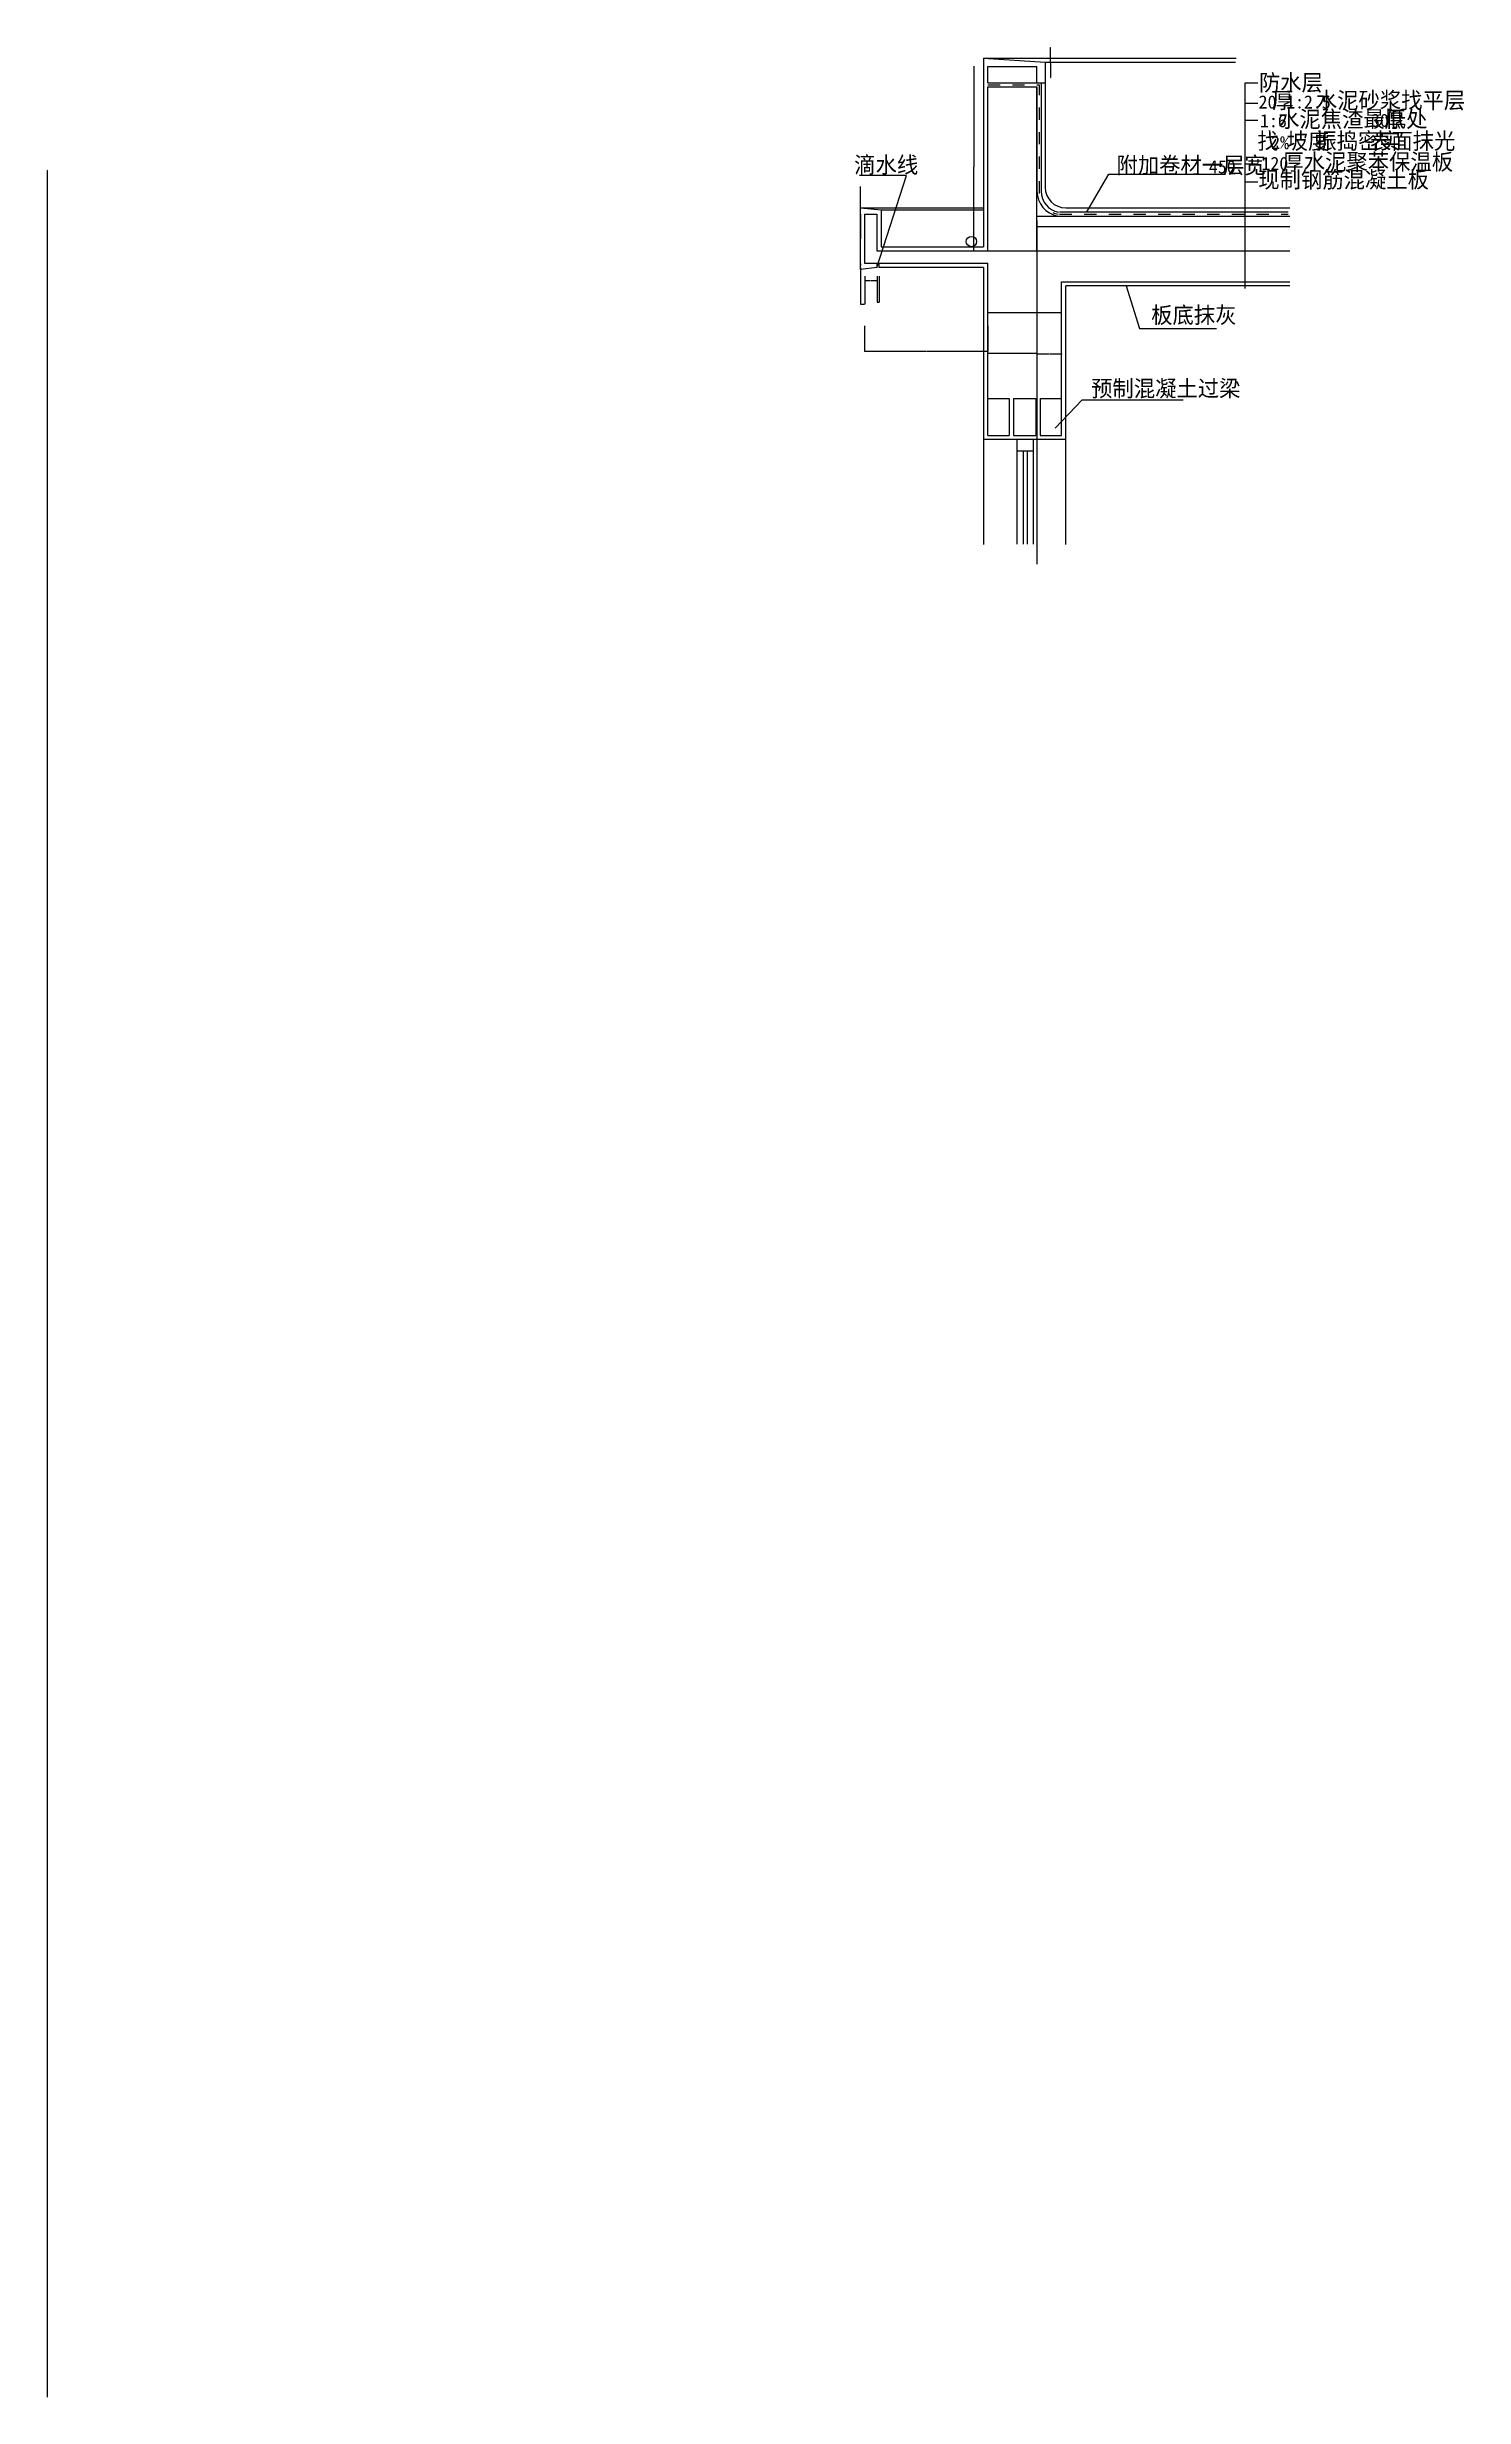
# Model space of a CAD drawing. Header units: metres. Extents: x -2 to 6904, y 0 to 11459.
import ezdxf

# ---------------------------------------------------------------- set-up
doc = ezdxf.new("R2010")
doc.units = ezdxf.units.M
for name, color, linetype in [('DOTE', 1, 'Continuous'), ('PUB_DIM', 3, 'Continuous'), ('PUB_HATCH', 7, 'Continuous'), ('PUB_TEXT', 7, 'Continuous'), ('S_SURFACE', 6, 'Continuous'), ('SURFACE', 6, 'Continuous'), ('WALL', 255, 'Continuous'), ('WINDOW', 2, 'Continuous')]:
    doc.layers.add(name, color=color, linetype=linetype)
doc.dimstyles.get("Standard").update_dxf_attribs({"dimtxt": 2.5, "dimasz": 2.5, "dimexe": 1.25, "dimexo": 0.625, "dimtad": 1, "dimcen": 2.5, "dimazin": 3, "dimtfac": 1, "dimtmove": 0, "dimatfit": 3})

# ---------------------------------------------------------------- blocks, each defined once
blk = doc.blocks.new('*D1')
for p, q in [((3982.76, 10099.2), (3982.76, 9973.99)), ((4582.76, 10099.2), (4582.76, 9973.99)), ((4281.26, 9973.99), (3982.51, 9973.99)), ((4583.01, 9973.99), (4284.26, 9973.99))]:
    blk.add_line(p, q)
at = {"layer": 'Defpoints'}
for p in [(3982.76, 10099.2), (4582.76, 10099.2), (4582.76, 9973.99)]:
    blk.add_point(p, dxfattribs=at)
at = {"layer": 'PUB_DIM', "insert": (4282.76, 9973.99), "char_height": 1, "attachment_point": 5}
blk.add_mtext('600', dxfattribs=at)
blk = doc.blocks.new('*D2')
for p, q in [((4700.93, 9965.13), (4582.18, 9965.13)), ((4582.43, 9964.04), (4582.43, 9965.13)), ((4822.68, 9965.13), (4703.93, 9965.13)), ((4822.43, 9964.04), (4822.43, 9965.13))]:
    blk.add_line(p, q)
at = {"layer": 'Defpoints'}
for p in [(4582.43, 9964.04), (4822.43, 9965.13), (4822.43, 9964.04)]:
    blk.add_point(p, dxfattribs=at)
at = {"layer": 'PUB_DIM', "insert": (4702.43, 9965.13), "char_height": 1, "attachment_point": 5}
blk.add_mtext('240', dxfattribs=at)
blk = doc.blocks.new('*D3')
for p, q in [((4514.88, 11285.15), (4514.88, 10875.15)), ((4514.63, 10875.15), (4514.38, 10875.15)), ((4514.88, 10465.15), (4514.88, 10875.15)), ((4514.88, 10875.15), (4514.88, 10875.15)), ((4515.13, 10875.15), (4515.38, 10875.15))]:
    blk.add_line(p, q)
at = {"layer": 'Defpoints'}
for p in [(4514.88, 11285.15), (4514.88, 10875.15), (4514.88, 10465.15)]:
    blk.add_point(p, dxfattribs=at)
at = {"layer": 'PUB_DIM', "insert": (4514.88, 10876.275), "char_height": 1, "attachment_point": 5}
blk.add_mtext('0', dxfattribs=at)
blk = doc.blocks.new('*D4')
for p, q in [((3962.56, 10644.23), (3962.56, 10524.23)), ((3962.31, 10524.23), (3962.06, 10524.23)), ((3962.56, 10404.23), (3962.56, 10524.23)), ((3962.56, 10524.23), (3962.56, 10524.23)), ((3962.81, 10524.23), (3963.06, 10524.23))]:
    blk.add_line(p, q)
at = {"layer": 'Defpoints'}
for p in [(3962.56, 10644.23), (3962.56, 10524.23), (3962.56, 10404.23)]:
    blk.add_point(p, dxfattribs=at)
at = {"layer": 'PUB_DIM', "insert": (3962.56, 10525.355), "char_height": 1, "attachment_point": 5}
blk.add_mtext('0', dxfattribs=at)
blk = doc.blocks.new('*D5')
for p, q in [((3963, 10342.01), (3963, 10204.47)), ((3983, 10342.01), (3983, 10204.47)), ((3963.25, 10204.47), (3972, 10204.47)), ((3974, 10204.47), (3982.75, 10204.47))]:
    blk.add_line(p, q)
at = {"layer": 'Defpoints'}
for p in [(3963, 10342.01), (3983, 10342.01), (3963, 10204.47)]:
    blk.add_point(p, dxfattribs=at)
at = {"layer": 'PUB_DIM', "insert": (3973, 10204.47), "char_height": 1, "attachment_point": 5}
blk.add_mtext('20', dxfattribs=at)
blk = doc.blocks.new('*D6')
for p, q in [((3962.31, 10329.47), (3962.06, 10329.47)), ((3962.56, 10384.23), (3962.56, 10329.47)), ((3962.56, 10374.23), (3962.56, 10329.47)), ((3962.56, 10329.47), (3962.56, 10329.47)), ((3962.81, 10329.47), (3963.06, 10329.47))]:
    blk.add_line(p, q)
at = {"layer": 'Defpoints'}
for p in [(3962.56, 10384.23), (3962.56, 10374.23), (3962.56, 10329.47)]:
    blk.add_point(p, dxfattribs=at)
at = {"layer": 'PUB_DIM', "insert": (3962.56, 10330.595), "char_height": 1, "attachment_point": 5}
blk.add_mtext('0', dxfattribs=at)
blk = doc.blocks.new('*D7')
for p, q in [((3962.31, 10394.23), (3962.06, 10394.23)), ((3962.56, 10404.23), (3962.56, 10394.23)), ((3962.56, 10384.23), (3962.56, 10394.23)), ((3962.56, 10394.23), (3962.56, 10394.23)), ((3962.81, 10394.23), (3963.06, 10394.23))]:
    blk.add_line(p, q)
at = {"layer": 'Defpoints'}
for p in [(3962.56, 10404.23), (3962.56, 10394.23), (3962.56, 10384.23)]:
    blk.add_point(p, dxfattribs=at)
at = {"layer": 'PUB_DIM', "insert": (3962.56, 10395.355), "char_height": 1, "attachment_point": 5}
blk.add_mtext('0', dxfattribs=at)
blk = doc.blocks.new('*D8')
for p, q in [((4043, 10342.01), (4043, 10214.78)), ((4053, 10342.01), (4053, 10214.78)), ((4043.25, 10214.78), (4047, 10214.78)), ((4049, 10214.78), (4052.75, 10214.78))]:
    blk.add_line(p, q)
at = {"layer": 'Defpoints'}
for p in [(4043, 10342.01), (4053, 10342.01), (4043, 10214.78)]:
    blk.add_point(p, dxfattribs=at)
at = {"layer": 'PUB_DIM', "insert": (4048, 10214.78), "char_height": 1, "attachment_point": 5}
blk.add_mtext('10', dxfattribs=at)
blk = doc.blocks.new('*D9')
for p, q in [((3983, 10342.01), (3983, 10321.17)), ((3983.25, 10321.17), (4012, 10321.17)), ((4014, 10321.17), (4042.75, 10321.17)), ((4043, 10342.01), (4043, 10321.17))]:
    blk.add_line(p, q)
at = {"layer": 'Defpoints'}
for p in [(3983, 10342.01), (3983, 10321.17), (4043, 10342.01)]:
    blk.add_point(p, dxfattribs=at)
at = {"layer": 'PUB_DIM', "insert": (4013, 10321.17), "char_height": 1, "attachment_point": 5}
blk.add_mtext('60', dxfattribs=at)
blk = doc.blocks.new('*D10')
for p, q in [((3962.31, 10778.91), (3962.06, 10778.91)), ((3962.56, 10674.23), (3962.56, 10778.91)), ((3962.56, 10664.23), (3962.56, 10778.91)), ((3962.56, 10778.91), (3962.56, 10778.91)), ((3962.81, 10778.91), (3963.06, 10778.91))]:
    blk.add_line(p, q)
at = {"layer": 'Defpoints'}
for p in [(3962.56, 10778.91), (3962.56, 10674.23), (3962.56, 10664.23)]:
    blk.add_point(p, dxfattribs=at)
at = {"layer": 'PUB_DIM', "insert": (3962.56, 10780.035), "char_height": 1, "attachment_point": 5}
blk.add_mtext('0', dxfattribs=at)
blk = doc.blocks.new('*D11')
for p, q in [((4514.88, 11365.15), (4514.88, 11283.81)), ((4514.63, 11283.81), (4514.38, 11283.81)), ((4514.88, 11285.15), (4514.88, 11283.81)), ((4514.88, 11283.81), (4514.88, 11283.81)), ((4515.13, 11283.81), (4515.38, 11283.81))]:
    blk.add_line(p, q)
at = {"layer": 'Defpoints'}
for p in [(4514.88, 11365.15), (4514.88, 11285.15), (4514.88, 11283.81)]:
    blk.add_point(p, dxfattribs=at)
at = {"layer": 'PUB_DIM', "insert": (4514.88, 11284.935), "char_height": 1, "attachment_point": 5}
blk.add_mtext('0', dxfattribs=at)
blk = doc.blocks.new('*D12')
for p, q in [((4880.93, 9960.89), (4822.18, 9960.89)), ((4822.43, 9964.04), (4822.43, 9960.89)), ((4942.68, 9960.89), (4883.93, 9960.89)), ((4942.43, 9964.04), (4942.43, 9960.89))]:
    blk.add_line(p, q)
at = {"layer": 'Defpoints'}
for p in [(4822.43, 9964.04), (4942.43, 9964.04), (4942.43, 9960.89)]:
    blk.add_point(p, dxfattribs=at)
at = {"layer": 'PUB_DIM', "insert": (4882.43, 9960.89), "char_height": 1, "attachment_point": 5}
blk.add_mtext('120', dxfattribs=at)
blk = doc.blocks.new('*D13')
for p, q in [((-0.25, 10856.23), (-0.5, 10856.23)), ((0, 0), (0, 10856.23)), ((0, 0), (0, 10856.23)), ((0, 10856.23), (0, 10856.23)), ((0.25, 10856.23), (0.5, 10856.23))]:
    blk.add_line(p, q)
at = {"layer": 'Defpoints'}
for p in [(0, 10856.23), (0, 0), (0, 0)]:
    blk.add_point(p, dxfattribs=at)
at = {"layer": 'PUB_DIM', "insert": (0, 10857.355), "char_height": 1, "attachment_point": 5}
blk.add_mtext('R=100', dxfattribs=at)
blk = doc.blocks.new('*D14')
for p, q in [((4889.09, 11385.11), (4889.09, 11311.18)), ((4889.09, 11365.11), (4889.09, 11311.18)), ((4888.84, 11311.18), (4888.59, 11311.18)), ((4889.09, 11311.18), (4889.09, 11311.18)), ((4889.34, 11311.18), (4889.59, 11311.18))]:
    blk.add_line(p, q)
at = {"layer": 'Defpoints'}
for p in [(4889.09, 11385.11), (4889.09, 11365.11), (4889.09, 11311.18)]:
    blk.add_point(p, dxfattribs=at)
at = {"layer": 'PUB_DIM', "insert": (4889.09, 11312.305), "char_height": 1, "attachment_point": 5}
blk.add_mtext('0', dxfattribs=at)
blk = doc.blocks.new('*D15')
for p, q in [((4888.84, 11457.43), (4888.59, 11457.43)), ((4889.09, 11405.11), (4889.09, 11457.43)), ((4889.09, 11385.11), (4889.09, 11457.43)), ((4889.09, 11457.43), (4889.09, 11457.43)), ((4889.34, 11457.43), (4889.59, 11457.43))]:
    blk.add_line(p, q)
at = {"layer": 'Defpoints'}
for p in [(4889.09, 11457.43), (4889.09, 11405.11), (4889.09, 11385.11)]:
    blk.add_point(p, dxfattribs=at)
at = {"layer": 'PUB_DIM', "insert": (4889.09, 11458.555), "char_height": 1, "attachment_point": 5}
blk.add_mtext('0', dxfattribs=at)

msp = doc.modelspace()

# ---------------------------------------------------------------- linework, layer by layer
at = {"layer": 'DOTE'}
msp.add_line((4822.56, 10613.28), (4822.56, 8937.21), dxfattribs=at)
at = {"layer": 'PUB_DIM'}
for p, q in [((5836.58, 10280.84), (5836.58, 11284.77)), ((5836.58, 11284.77), (5898.97, 11284.77)), ((5836.58, 11185.79), (5898.97, 11185.79)), ((5836.58, 11103.21), (5898.97, 11103.21)), ((5836.58, 10890.02), (5898.97, 10890.02)), ((5836.58, 10801.08), (5898.97, 10801.08))]:
    msp.add_line(p, q, dxfattribs=at)
for points in [[(4042.56, 10384.65), (4187.54, 10832.22), (3957.03, 10832.22)], [(5065.08, 10654.65), (5172.7, 10839.42), (5740.65, 10839.42)], [(5256.49, 10298.76), (5322.89, 10087.02), (5696.79, 10087.02)], [(4910.54, 9600.62), (5042.78, 9738.92), (5535.11, 9738.92)]]:
    msp.add_lwpolyline(points, dxfattribs=at)
at = {"layer": 'PUB_HATCH'}
for p, q in [((4822.56, 11284.65), (4862.56, 11284.65)), ((4862.56, 11284.65), (4862.56, 10774.65)), ((4962.56, 10674.65), (6055.29, 10674.65)), ((4822.56, 10634.65), (6055.29, 10634.65)), ((4822.56, 10584.65), (6055.29, 10584.65))]:
    msp.add_line(p, q, dxfattribs=at)
msp.add_arc((4962.56, 10774.65), 100, 180, 270, dxfattribs=at)
at = {"layer": 'S_SURFACE'}
for p, q in [((4562.56, 11404.65), (5793.18, 11404.65)), ((4562.56, 11404.65), (4862.56, 11384.65)), ((4562.56, 11404.65), (4562.56, 10484.65)), ((4862.56, 11384.65), (5789.56, 11384.65)), ((4862.56, 11384.65), (4862.56, 11284.65)), ((3962.56, 10374.65), (3962.56, 10674.65)), ((3962.56, 10674.65), (4562.56, 10674.65)), ((3962.56, 10674.65), (4062.56, 10664.65)), ((4062.56, 10664.65), (4062.56, 10484.65)), ((4062.56, 10664.65), (4562.56, 10664.65)), ((4062.56, 10484.65), (4562.56, 10484.65)), ((4042.56, 10384.65), (3962.56, 10374.65)), ((4042.56, 10404.65), (4042.56, 10384.65)), ((4052.56, 10404.65), (4052.56, 10384.65)), ((4562.56, 10384.65), (4052.56, 10384.65)), ((4562.56, 10384.65), (4562.56, 9033.44)), ((6055.29, 10294.65), (4962.56, 10294.65)), ((4962.56, 9033.44), (4962.56, 10294.65)), ((4962.56, 9544.65), (4562.56, 9544.65))]:
    msp.add_line(p, q, dxfattribs=at)
msp.add_circle((4502.97, 10510.4), 25, dxfattribs=at)
at = {"layer": 'SURFACE'}
for points in [[(4582.56, 11284.65), (4842.56, 11284.65), (4842.56, 10756.11, 0.36), (4927.62, 10654.33, 0.36)], [(4582.56, 11264.65), (4822.56, 11264.65), (4822.56, 10756.11, 0.36), (4924.07, 10634.65, 0.36)], [(4822.56, 11274.65), (4832.56, 11274.65), (4832.56, 11224.65, 0.36)], [(4832.56, 11164.65), (4832.56, 11104.65, 0.36)], [(4832.56, 11044.65), (4832.56, 10984.65, 0.36)], [(4832.56, 10924.65), (4832.56, 10864.65, 0.36)], [(4832.56, 10804.65), (4832.56, 10756.11, 0.03), (4833.14, 10744.67, 0.36)], [(4900.59, 10652.17, 0.06), (4925.84, 10644.49, 0.36)]]:
    msp.add_lwpolyline(points, format="xyb", dxfattribs=at)
for points in [[(4582.56, 11274.65), (4642.56, 11274.65)], [(4702.56, 11274.65), (4762.56, 11274.65)], [(4932.67, 10654.65), (6046.52, 10654.65)], [(4932.67, 10644.65), (4992.67, 10644.65)], [(5052.67, 10644.65), (5112.67, 10644.65)], [(5172.67, 10644.65), (5232.67, 10644.65)], [(5292.67, 10644.65), (5352.67, 10644.65)], [(5412.67, 10644.65), (5472.67, 10644.65)], [(5532.67, 10644.65), (5592.67, 10644.65)], [(5652.67, 10644.65), (5712.67, 10644.65)], [(5772.67, 10644.65), (5832.67, 10644.65)], [(5892.67, 10644.65), (5952.67, 10644.65)], [(6012.67, 10644.65), (6046.52, 10644.65)]]:
    msp.add_lwpolyline(points, dxfattribs=at)
at = {"layer": 'WALL'}
for p, q in [((4582.56, 11364.65), (4822.56, 11364.65)), ((4582.56, 11284.65), (4582.56, 11364.65)), ((4822.56, 11284.65), (4822.56, 11364.65)), ((4582.56, 11284.65), (4822.56, 11284.65)), ((4582.56, 11264.65), (4822.56, 11264.65)), ((4582.56, 10464.65), (4582.56, 11264.65)), ((4822.56, 10464.65), (4822.56, 11264.65)), ((3982.56, 10644.65), (3982.56, 10404.65)), ((3982.56, 10644.65), (4042.56, 10644.65)), ((4042.56, 10644.65), (4042.56, 10464.65)), ((4042.56, 10464.65), (6055.29, 10464.65)), ((3982.56, 10404.65), (4582.56, 10404.65)), ((4582.56, 9564.65), (4582.56, 10404.65)), ((4942.56, 10314.65), (6055.29, 10314.65)), ((4942.56, 9564.65), (4942.56, 10314.65)), ((4582.56, 10164.65), (4942.56, 10164.65)), ((4582.56, 9744.65), (4687.56, 9744.65)), ((4687.56, 9744.65), (4687.56, 9564.65)), ((4707.56, 9744.65), (4707.56, 9564.65)), ((4707.56, 9744.65), (4817.56, 9744.65)), ((4817.56, 9744.65), (4817.56, 9564.65)), ((4837.56, 9744.65), (4837.56, 9564.65)), ((4837.56, 9744.65), (4942.56, 9744.65)), ((4582.56, 9564.65), (4687.56, 9564.65)), ((4707.56, 9564.65), (4817.56, 9564.65)), ((4837.56, 9564.65), (4942.56, 9564.65))]:
    msp.add_line(p, q, dxfattribs=at)
at = {"layer": 'WINDOW'}
for p, q in [((4724.64, 9544.65), (4724.64, 9034.59)), ((4804.64, 9544.65), (4804.64, 9034.59)), ((4724.64, 9490.36), (4804.64, 9490.36)), ((4754.64, 9490.36), (4754.64, 9034.59)), ((4774.64, 9490.36), (4774.64, 9034.59))]:
    msp.add_line(p, q, dxfattribs=at)

# ---------------------------------------------------------------- texts
at = {"layer": 'PUB_TEXT'}
for s, height, p in [('防水层', 80, (5904.22, 11245.59)), ('厚', 80, (5969.06, 11159.23)), ('水泥砂浆找平层', 80, (6181.58, 11159.23)), ('20', 64, (5902.72, 11159.23)), ('1:6', 64, (5909.5, 11067.82)), ('水泥焦渣最低处', 80, (5997.67, 11067.82)), ('1:2.5', 64, (6036.74, 11159.23)), ('30', 64, (6450.48, 11069.61)), ('厚', 80, (6515.69, 11067.82)), ('找', 80, (5897.29, 10961.07)), ('2%', 64, (5963.96, 10961.07)), ('坡度', 80, (6039.13, 10961.07)), ('振捣密实', 80, (6179.64, 10961.07)), ('表面抹光', 80, (6445.64, 10961.07)), ('滴水线', 80, (3931.88, 10844.69)), ('附加卷材一层宽', 80, (5209.81, 10842.92)), ('450', 64, (5660.47, 10842.92)), ('120', 64, (5916.76, 10859.5)), ('厚水泥聚苯保温板', 80, (6018.79, 10859.5)), ('现制钢筋混凝土板', 80, (5900.94, 10772.57)), ('板底抹灰', 80, (5379.11, 10112.29)), ('预制混凝土过梁', 80, (5086.5, 9754.07))]:
    msp.add_text(s, height=height, dxfattribs=at).set_placement(p)

# ---------------------------------------------------------------- dimensions: what is measured, and where the dimension line sits
at = {"layer": 'PUB_DIM'}
for base, p1, p2, picture, middle in [((4889.09, 11457.43), (4889.09, 11405.11), (4889.09, 11385.11), '*D15', (4889.09, 11458.555)), ((4514.88, 11283.81), (4514.88, 11365.15), (4514.88, 11285.15), '*D11', (4514.88, 11284.935)), ((4889.09, 11311.18), (4889.09, 11385.11), (4889.09, 11365.11), '*D14', (4889.09, 11312.305)), ((4514.88, 10875.15), (4514.88, 11285.15), (4514.88, 10465.15), '*D3', (4514.88, 10876.275)), ((3962.56, 10778.91), (3962.56, 10674.23), (3962.56, 10664.23), '*D10', (3962.56, 10780.035)), ((3962.56, 10524.23), (3962.56, 10644.23), (3962.56, 10404.23), '*D4', (3962.56, 10525.355)), ((3962.56, 10394.23), (3962.56, 10404.23), (3962.56, 10384.23), '*D7', (3962.56, 10395.355)), ((3962.56, 10329.47), (3962.56, 10384.23), (3962.56, 10374.23), '*D6', (3962.56, 10330.595)), ((3963, 10204.47), (3963, 10342.01), (3983, 10342.01), '*D5', (3973, 10204.47)), ((3983, 10321.17), (3983, 10342.01), (4043, 10342.01), '*D9', (4013, 10321.17)), ((4043, 10214.78), (4043, 10342.01), (4053, 10342.01), '*D8', (4048, 10214.78)), ((4582.76, 9973.99), (4582.76, 10099.2), (3982.76, 10099.2), '*D1', (4282.76, 9973.99)), ((4822.43, 9965.13), (4822.43, 9964.04), (4582.43, 9964.04), '*D2', (4702.43, 9965.13)), ((4942.43, 9960.89), (4942.43, 9964.04), (4822.43, 9964.04), '*D12', (4882.43, 9960.89))]:
    dim = msp.add_linear_dim(base=base, p1=p1, p2=p2, dimstyle='Standard', dxfattribs=at)
    dim.commit()
    dim.dimension.update_dxf_attribs({"geometry": picture, "text_midpoint": middle})
dim = msp.add_linear_dim(base=(0, 10856.23), p1=(0, 0), p2=(0, 0), text='R=100', dimstyle='Standard', dxfattribs=at)
dim.commit()
dim.dimension.update_dxf_attribs({"geometry": '*D13', "text_midpoint": (0, 10857.355)})

doc.saveas('drawing.dxf')
